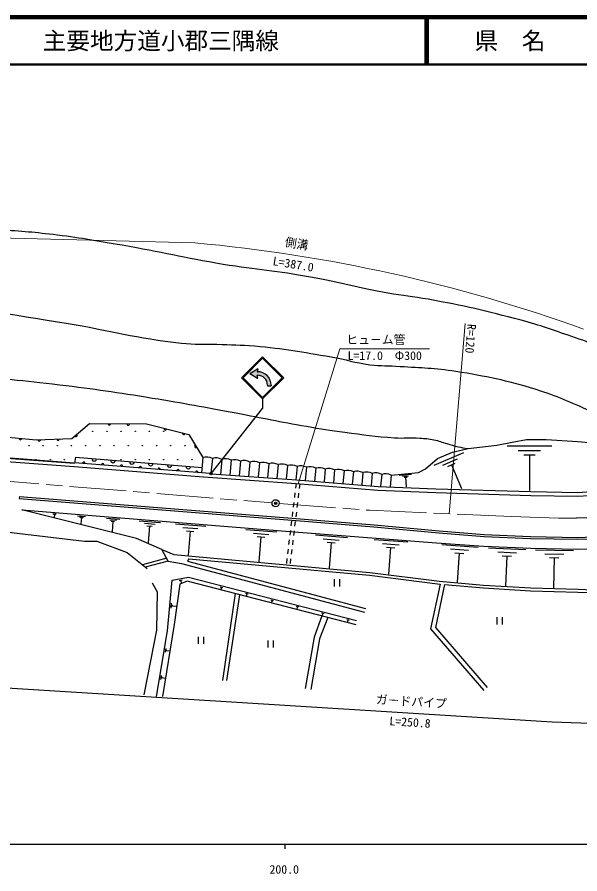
# Model space of a CAD drawing. Units: millimetres, scale not verified. Extents: x 40000 to 680000, y 20000 to 380000.
# Drawn here: x 211311 to 330420, y 198715 to 380000 of the extents above; entities that cross this region are included whole.
import ezdxf
from ezdxf.enums import TextEntityAlignment as Align

# ---------------------------------------------------------------- set-up
doc = ezdxf.new("R2010")
doc.units = ezdxf.units.MM
doc.header["$LTSCALE"] = 1000
doc.header["$PDMODE"] = 32
doc.header["$PDSIZE"] = 500
doc.linetypes.add('CHAIN', pattern=[18.5, 12, -1.5, 3.5, -1.5])
for name, color, linetype, lineweight in [('M-BGD', 7, 'Continuous', 25), ('M-BMK', 2, 'CHAIN', 13), ('M-BMK-SRVR', 3, 'Continuous', 25), ('M-STR-HTXT', 7, 'Continuous', 13), ('M-STR-STRC', 7, 'Continuous', 25), ('M-TTL', 2, 'Continuous', 140), ('M-TTL-BAND', 7, 'Continuous', 25), ('M-TTL-LINE', 7, 'Continuous', 50)]:
    doc.layers.add(name, color=color, linetype=linetype, lineweight=lineweight)
doc.layers.add('M-TTL-TXT', color=7, linetype='Continuous')
doc.styles.add('@ＭＳ ゴシック', font='')
doc.styles.add('ＭＳ ゴシック', font='')
doc.styles.get('@ＭＳ ゴシック').set_extended_font_data('@MS Gothic')
doc.styles.get('ＭＳ ゴシック').set_extended_font_data('MS Gothic')

msp = doc.modelspace()

# ---------------------------------------------------------------- hatches: boundary and pattern name
at = {"layer": 'M-STR-STRC'}
msp.add_hatch(color=256, dxfattribs=at).paths.add_polyline_path([(262199, 304972), (262109, 304972), (262290, 305526, 0.69923), (262179, 305613), (260537, 304598), (262179, 303583, 0.69923), (262290, 303670), (262109, 304223), (262199, 304223, -0.41421), (264298, 302124), (264298, 301965), (265047, 301965), (265047, 302124, 0.41421)])

# ---------------------------------------------------------------- linework, layer by layer
at = {"layer": 'M-BGD'}
for p, q in [((312836, 289424), (316060, 290076)), ((316060, 290076), (319148, 290624)), ((319148, 290624), (323298, 290624)), ((323298, 290624), (329964, 290171)), ((329964, 290171), (335540, 289741)), ((303456, 287976), (306772, 288731)), ((306772, 288731), (312836, 289424)), ((315026, 289274), (324480, 289274)), ((317390, 288329), (322116, 288329)), ((190069, 287418), (223387, 284925)), ((190117, 288116), (223433, 285624)), ((190133, 288216), (223449, 285723)), ((223636, 286871), (223433, 285624)), ((223636, 286871), (250442, 284684)), ((250640, 286798), (250338, 283575)), ((252631, 286612), (252343, 283537)), ((297716, 284431), (300254, 286604)), ((299575, 285162), (305842, 287848)), ((300254, 286604), (303456, 287976)), ((301411, 285207), (304544, 286550)), ((318571, 287383), (320935, 287383)), ((319753, 287383), (319753, 279821)), ((223387, 284925), (250749, 282701)), ((252179, 283400), (223449, 285723)), ((254622, 286425), (254324, 283242)), ((256614, 286238), (256319, 283096)), ((258605, 286051), (258314, 282950)), ((260596, 285865), (260309, 282804)), ((262587, 285678), (262304, 282658)), ((264579, 285491), (264299, 282512)), ((266570, 285304), (266294, 282367)), ((268561, 285117), (268290, 282221)), ((270553, 284931), (270285, 282075)), ((272544, 284744), (272280, 281929)), ((302463, 284916), (304029, 285588)), ((303246, 285252), (305395, 280238)), ((252479, 283379), (270411, 282094)), ((274535, 284557), (274275, 281783)), ((276526, 284370), (276270, 281637)), ((278518, 284184), (278265, 281491)), ((280509, 283997), (280260, 281345)), ((282500, 283810), (282255, 281199)), ((284491, 283623), (284250, 281053)), ((286483, 283437), (286245, 280907)), ((288474, 283250), (288240, 280761)), ((290465, 283063), (290236, 280615)), ((290465, 283063), (296230, 283677)), ((292203, 283060), (294769, 283261)), ((292203, 283060), (294769, 283261)), ((292865, 282854), (294148, 282954)), ((292865, 282854), (294148, 282954)), ((296230, 283677), (297716, 284431)), ((250749, 282701), (270351, 281297)), ((270351, 281297), (270230, 280304)), ((270351, 281297), (287691, 279910)), ((270411, 282094), (287739, 280708)), ((271138, 281234), (271017, 280241)), ((293206, 282622), (293847, 282673)), ((293206, 282622), (293847, 282673)), ((293526, 282647), (293688, 280595)), ((293526, 282647), (293688, 280595)), ((270109, 279311), (269988, 278319)), ((270896, 279248), (270775, 278256)), ((287691, 279910), (299936, 279393)), ((287739, 280708), (299965, 280193)), ((299936, 279393), (320016, 278790)), ((299965, 280193), (320035, 279590)), ((320035, 279590), (329978, 279417)), ((329978, 279417), (335280, 279780)), ((211797, 278531), (211766, 278132)), ((211766, 278132), (270358, 273495)), ((211797, 278531), (270390, 273894)), ((320016, 278790), (329998, 278616)), ((329998, 278616), (335347, 278983)), ((236561, 269698), (212321, 275758)), ((212321, 275758), (269045, 271133)), ((269867, 277326), (269746, 276334)), ((270654, 277263), (270533, 276271)), ((218857, 274924), (219602, 274863)), ((219037, 274834), (219410, 274804)), ((219124, 274752), (219311, 274737)), ((219217, 274744), (219169, 274148)), ((224113, 274495), (225805, 274358)), ((224522, 274292), (225368, 274223)), ((224720, 274105), (225143, 274071)), ((224931, 274088), (224821, 272735)), ((230237, 273996), (233031, 273768)), ((269624, 275341), (269503, 274348)), ((270412, 275278), (270291, 274285)), ((270390, 273894), (286869, 272561)), ((230913, 273660), (232310, 273546)), ((231239, 273352), (231938, 273295)), ((231589, 273323), (231406, 271088)), ((237155, 273432), (241668, 273064)), ((238246, 272889), (240503, 272705)), ((238774, 272391), (239902, 272299)), ((239338, 272345), (239043, 268735)), ((244830, 272806), (251251, 272283)), ((246383, 272033), (249593, 271772)), ((269382, 273356), (269261, 272363)), ((270170, 273293), (270049, 272300)), ((270358, 273495), (286834, 272163)), ((286834, 272163), (300591, 270889)), ((286869, 272561), (300626, 271287)), ((208885, 271070), (225556, 269115)), ((247133, 271326), (248738, 271195)), ((247936, 271260), (247517, 266123)), ((259740, 271591), (266306, 271055)), ((261328, 270800), (264611, 270532)), ((269140, 271370), (269019, 270378)), ((269045, 271133), (300055, 268780)), ((269928, 271307), (269807, 270315)), ((274469, 270421), (281231, 269908)), ((300591, 270889), (310129, 270135)), ((300626, 271287), (310154, 270534)), ((310129, 270135), (319960, 269696)), ((310154, 270534), (319972, 270095)), ((330002, 269924), (340000, 270280)), ((225556, 269115), (228180, 269115)), ((228180, 269115), (234612, 266697)), ((241958, 267343), (236561, 269698)), ((262095, 270077), (263737, 269943)), ((262916, 270010), (262488, 264757)), ((268898, 269385), (268777, 268392)), ((269686, 269322), (269565, 268329)), ((276108, 269616), (279489, 269360)), ((276902, 268876), (278593, 268747)), ((277747, 268812), (277337, 263401)), ((286913, 269477), (294004, 268939)), ((288632, 268633), (292177, 268364)), ((300055, 268780), (310020, 268043)), ((301170, 268397), (308860, 267828)), ((319960, 269696), (330005, 269524)), ((319972, 270095), (330002, 269924)), ((330005, 269524), (340032, 269881)), ((234612, 266697), (238831, 263301)), ((243307, 264896), (241958, 267343)), ((241958, 267343), (244470, 266301)), ((268656, 267400), (268535, 266407)), ((269444, 267337), (269323, 266344)), ((289464, 267857), (291237, 267722)), ((290351, 267789), (289920, 262117)), ((303036, 267486), (306881, 267201)), ((303940, 266646), (305863, 266503)), ((304901, 266574), (304446, 260422)), ((310020, 268043), (320070, 267631)), ((311083, 267699), (318983, 267376)), ((313025, 266828), (316975, 266666)), ((320070, 267631), (330018, 267391)), ((321025, 267308), (329048, 267114)), ((330018, 267391), (340034, 267768)), ((242970, 265507), (237839, 264099)), ((243307, 264896), (238419, 263632)), ((243307, 264896), (246100, 264417)), ((244470, 266301), (285961, 262514)), ((247681, 265406), (247373, 264917)), ((247373, 264917), (285042, 254855)), ((247681, 265406), (285897, 261917)), ((268414, 265414), (268293, 264422)), ((269202, 265351), (269081, 264359)), ((313980, 265998), (315955, 265917)), ((314968, 265957), (314709, 259637)), ((323011, 266457), (327023, 266361)), ((323995, 265631), (326001, 265582)), ((324998, 265607), (324843, 259188)), ((246100, 264417), (284833, 254071)), ((244118, 260830), (247617, 261516)), ((247617, 261516), (283113, 252351)), ((285897, 261917), (300829, 260042)), ((285961, 262514), (300711, 260661)), ((239880, 260302), (240977, 258381)), ((243157, 250162), (244118, 260830)), ((245753, 260009), (244552, 251451)), ((245603, 260815), (246247, 260941)), ((247297, 260627), (245753, 260009)), ((245777, 260782), (246099, 260845)), ((245870, 260734), (246031, 260765)), ((245950, 260749), (246051, 260234)), ((283090, 251414), (247297, 260627)), ((254318, 259476), (254837, 259342)), ((254434, 259390), (254694, 259323)), ((254551, 259305), (254444, 258890)), ((254486, 259322), (254615, 259288)), ((278404, 261041), (278404, 259541)), ((279529, 261041), (279529, 259541)), ((300829, 260042), (298833, 250582)), ((301786, 259961), (299863, 250846)), ((300711, 260661), (310036, 259814)), ((301786, 259961), (309991, 259216)), ((310036, 259814), (320022, 259222)), ((240977, 258381), (240794, 250251)), ((257477, 258006), (254781, 239644)), ((258404, 257768), (255639, 239644)), ((259680, 258091), (260194, 257959)), ((259795, 258007), (260052, 257940)), ((259911, 257922), (259804, 257511)), ((259846, 257939), (259975, 257906)), ((309991, 259216), (319995, 258623)), ((319995, 258623), (330005, 258344)), ((320022, 259222), (330026, 258944)), ((330005, 258344), (335241, 258126)), ((330026, 258944), (335240, 258726)), ((243889, 254936), (243984, 256001)), ((244019, 255193), (244067, 255726)), ((265038, 256708), (265548, 256576)), ((265152, 256624), (265407, 256558)), ((265266, 256540), (265161, 256132)), ((265203, 256557), (265330, 256524)), ((244138, 255316), (244162, 255583)), ((244150, 255450), (245002, 255373)), ((270391, 255326), (270898, 255195)), ((270505, 255243), (270758, 255177)), ((270618, 255159), (270514, 254754)), ((270555, 255176), (270682, 255143)), ((275741, 253945), (276244, 253815)), ((275854, 253862), (276105, 253797)), ((275776, 253296), (274215, 248776)), ((277048, 252969), (275328, 248460)), ((275966, 253779), (275863, 253377)), ((275904, 253796), (276029, 253763)), ((281087, 252565), (281585, 252436)), ((281199, 252483), (281448, 252418)), ((281310, 252401), (281207, 252002)), ((281248, 252417), (281373, 252385)), ((312855, 253015), (312855, 251515)), ((313980, 253015), (313980, 251515)), ((240794, 250251), (238119, 236565)), ((244552, 251451), (242086, 236264)), ((298833, 250582), (310100, 237498)), ((299863, 250846), (310822, 238120)), ((240833, 236237), (243157, 250162)), ((249617, 248892), (249617, 247392)), ((250742, 248892), (250742, 247392)), ((274215, 248776), (272241, 237963)), ((275328, 248460), (273441, 237758)), ((264407, 248100), (264407, 246600)), ((265532, 248100), (265532, 246600)), ((242704, 245623), (242834, 246400)), ((242814, 245804), (242879, 246193)), ((242908, 245888), (242940, 246083)), ((242924, 245986), (243546, 245882)), ((241744, 239875), (241878, 240678)), ((241858, 240063), (241925, 240464)), ((241955, 240150), (241989, 240350)), ((241972, 240250), (242614, 240143))]:
    msp.add_line(p, q, dxfattribs=at)
msp.add_lwpolyline([(201059, 290668), (207920, 291286), (215329, 290565), (222909, 290840), (226614, 293996), (238669, 293912), (247633, 291717), (250640, 286798)], dxfattribs=at)
for centre in [(227318, 292341), (230318, 292341), (233318, 292341), (236318, 292341), (239318, 292341), (242318, 292341), (213818, 289341), (216818, 289341), (219818, 289341), (222818, 289341), (225818, 289341), (228818, 289341), (231818, 289341), (234818, 289341), (237818, 289341), (240818, 289341), (243818, 289341), (246818, 289341), (215318, 286341), (218318, 286341), (221318, 286341), (230318, 286341), (233318, 286341), (236318, 286341), (239318, 286341), (242318, 286341), (245318, 286341), (248318, 286341)]:
    msp.add_circle(centre, 50, dxfattribs=at)
for centre, radius, start, end in [((230829, 293921), 254, 169.21263, 9.99035), ((234829, 293893), 254, 169.21263, 9.99035), ((242699, 292878), 254, 155.85036, 356.62807), ((246584, 291926), 254, 155.85036, 356.62807), ((212008, 290842), 254, 164.05817, 4.83589), ((215998, 290544), 254, 171.68429, 12.46201), ((219995, 290689), 254, 171.68429, 12.46201), ((223763, 291507), 254, 210.03722, 50.81494), ((249123, 289192), 254, 111.04925, 311.82696), ((227623, 286546), 500, 175.3354, 355.3354), ((251411, 284315), 2600, 62.02192, 107.26165), ((253403, 284129), 2600, 62.02192, 107.26165), ((255394, 283942), 2600, 62.02192, 107.26165), ((225420, 285609), 254, 344.98939, 185.7671), ((229407, 285287), 254, 344.98939, 185.7671), ((231610, 286221), 500, 175.3354, 355.3354), ((233394, 284965), 254, 344.98939, 185.7671), ((235597, 285896), 500, 175.3354, 355.3354), ((237381, 284642), 254, 344.98939, 185.7671), ((239583, 285570), 500, 175.3354, 355.3354), ((243570, 285245), 500, 175.3354, 355.3354), ((247557, 284920), 500, 175.3354, 355.3354), ((257385, 283755), 2600, 62.02192, 107.26165), ((259376, 283568), 2600, 62.02192, 107.26165), ((261368, 283382), 2600, 62.02192, 107.26165), ((263359, 283195), 2600, 62.02192, 107.26165), ((265350, 283008), 2600, 62.02192, 107.26165), ((267342, 282821), 2600, 62.02192, 107.26165), ((269333, 282635), 2600, 62.02192, 107.26165), ((271324, 282448), 2600, 62.02192, 107.26165), ((273315, 282261), 2600, 62.02192, 107.26165), ((275307, 282074), 2600, 62.02192, 107.26165), ((241368, 284320), 254, 344.98939, 185.7671), ((245355, 283998), 254, 344.98939, 185.7671), ((249342, 283675), 254, 344.98939, 185.7671), ((277298, 281888), 2600, 62.02192, 107.26165), ((279289, 281701), 2600, 62.02192, 107.26165), ((281280, 281514), 2600, 62.02192, 107.26165), ((283272, 281327), 2600, 62.02192, 107.26165), ((285263, 281140), 2600, 62.02192, 107.26165), ((287254, 280954), 2600, 62.02192, 107.26165), ((289245, 280767), 2600, 62.02192, 107.26165)]:
    msp.add_arc(centre, radius, start, end, dxfattribs=at)
for points, knots in [([(368264, 317434), (367179, 315170), (366791, 314268), (365342, 312608), (364089, 311172), (363328, 310331), (361665, 309400), (359560, 308223), (358128, 308012), (355743, 307652), (353281, 307282), (351866, 307184), (349379, 307300), (345698, 307473), (343607, 307673), (340028, 308552), (335494, 309666), (333156, 310968), (328720, 312426), (324528, 313804), (322230, 314753), (317961, 315869), (310338, 317861), (306039, 318921), (298280, 320290), (294977, 320873), (293094, 321002), (289790, 321581), (283363, 322708), (279853, 323807), (273435, 324985), (266250, 326305), (262136, 326494), (254929, 327685), (246551, 329070), (241934, 330272), (233566, 331715), (228215, 332638), (225221, 333198), (219832, 333867), (215066, 334458), (212381, 334684), (207586, 334962), (201068, 335341), (197406, 335330), (190879, 335471), (184721, 335604), (181271, 335703), (175111, 335706), (167958, 335709), (163950, 335626), (156800, 335403), (146816, 335090), (141220, 334907), (131251, 334278), (124684, 333863), (120988, 333717), (114466, 332850), (111070, 332398), (109230, 331749), (105839, 331265), (101133, 330593), (98422, 331007), (93690, 330561), (91491, 330353), (90271, 330129), (88073, 329915), (83514, 329470), (80926, 329708), (76359, 329343), (75557, 329279), (75108, 329233), (74307, 329152), (72114, 328931), (71404, 328808), (68710, 328428)], [0, 0, 0, 0, 1, 1, 1, 2, 2, 2, 3, 3, 3, 4, 4, 4, 5, 5, 5, 6, 6, 6, 7, 7, 7, 8, 8, 8, 9, 9, 9, 10, 10, 10, 11, 11, 11, 12, 12, 12, 13, 13, 13, 14, 14, 14, 15, 15, 15, 16, 16, 16, 17, 17, 17, 18, 18, 18, 19, 19, 19, 20, 20, 20, 21, 21, 21, 22, 22, 22, 23, 23, 23, 24, 24, 24, 25, 25, 25, 25]), ([(67781, 312501), (78273, 312621), (81059, 312591), (89557, 313015), (94397, 313257), (97127, 313217), (101940, 313778), (105171, 314155), (106956, 314552), (110157, 315128), (119206, 316756), (124208, 318036), (133280, 319530), (140050, 320644), (143871, 321166), (150711, 321701), (157502, 322232), (161336, 322579), (168142, 322288), (176718, 321921), (181484, 321083), (190000, 320000), (202407, 318422), (209322, 317259), (221666, 315245), (231218, 313687), (236458, 312050), (246081, 311020), (248992, 310708), (250647, 310879), (253573, 310765), (256692, 310645), (258446, 310679), (261555, 310413), (267938, 309867), (271475, 309169), (277792, 308105), (281005, 307563), (282738, 306876), (285970, 306461), (288460, 306142), (289883, 306287), (292387, 306109), (296992, 305782), (299604, 305822), (304163, 305092), (310848, 304022), (314600, 303263), (321066, 301258), (325679, 299827), (328128, 298618), (332569, 296719), (335374, 295520), (336869, 294673), (339690, 293511), (341801, 292641), (342510, 292365), (345140, 291396)], [0, 0, 0, 0, 1, 1, 1, 2, 2, 2, 3, 3, 3, 4, 4, 4, 5, 5, 5, 6, 6, 6, 7, 7, 7, 8, 8, 8, 9, 9, 9, 10, 10, 10, 11, 11, 11, 12, 12, 12, 13, 13, 13, 14, 14, 14, 15, 15, 15, 16, 16, 16, 17, 17, 17, 18, 18, 18, 19, 19, 19, 19]), ([(124141, 300716), (128309, 301408), (129428, 301561), (132826, 302036), (139382, 302951), (143079, 303308), (149676, 303861), (152613, 304108), (154270, 304075), (157214, 304201), (160810, 304354), (162830, 304338), (166422, 304566), (170393, 304817), (172595, 305264), (176569, 305479), (180475, 305689), (182677, 305744), (186585, 305557), (191879, 305304), (194822, 304824), (200097, 304305), (207973, 303530), (212396, 303179), (220253, 302225), (227954, 301289), (232255, 300647), (239914, 299408), (246879, 298281), (250759, 297522), (257697, 296238), (263501, 295164), (266726, 294413), (272545, 293421), (275699, 292884), (277470, 292592), (280644, 292189), (284746, 291667), (287036, 291254), (291162, 290982), (293257, 290844), (294443, 291090), (296536, 290930), (297713, 290840), (298383, 290821), (299535, 290565), (300620, 290324), (301197, 290070), (302266, 289765), (303221, 289492), (303746, 289297), (304717, 289087), (305513, 288915), (305795, 288869), (306772, 288731)], [0, 0, 0, 0, 1, 1, 1, 2, 2, 2, 3, 3, 3, 4, 4, 4, 5, 5, 5, 6, 6, 6, 7, 7, 7, 8, 8, 8, 9, 9, 9, 10, 10, 10, 11, 11, 11, 12, 12, 12, 13, 13, 13, 14, 14, 14, 15, 15, 15, 16, 16, 16, 17, 17, 17, 18, 18, 18, 18])]:
    msp.add_open_spline(points, degree=3, knots=knots, dxfattribs=at)
at = {"layer": 'M-BMK'}
for p, q in [((167095, 285240), (265267, 277201)), ((266762, 277084), (285959, 275648)), ((285959, 275648), (315931, 274354)), ((315931, 274354), (325924, 273996))]:
    msp.add_line(p, q, dxfattribs=at)
msp.add_arc((327091, 393990), 120000, 269.44304, 288.54164, dxfattribs=at)
at = {"layer": 'M-BMK-SRVR'}
msp.add_circle((266014, 277140), 750, dxfattribs=at)
msp.add_point((266014, 277140), dxfattribs=at)
at = {"layer": 'M-STR-HTXT'}
for p, q in [((69195, 336737), (248909, 332240)), ((302772, 274922), (306108, 315181)), ((270829, 281259), (279616, 309786)), ((279616, 309786), (298616, 309786))]:
    msp.add_line(p, q, dxfattribs=at)
msp.add_arc((218877, 2270), 331334, 70.1813, 84.79966, dxfattribs=at)
at = {"layer": 'M-STR-STRC'}
for p, q in [((258821, 303667), (263276, 308121)), ((259139, 303667), (263276, 307803)), ((263276, 308121), (267731, 303667)), ((263276, 307803), (267413, 303667)), ((260537, 304598), (262179, 305613)), ((260537, 304598), (262179, 303583)), ((262290, 305526), (262109, 304972)), ((262109, 304972), (262199, 304972)), ((262109, 304972), (262354, 304972)), ((263276, 299212), (258821, 303667)), ((263276, 299530), (259139, 303667)), ((262290, 303670), (262109, 304223)), ((262109, 304223), (262199, 304223)), ((262109, 304223), (262354, 304223)), ((267731, 303667), (263276, 299212)), ((267413, 303667), (263276, 299530)), ((264298, 302124), (264298, 301965)), ((264298, 301965), (265047, 301965)), ((265047, 302124), (265047, 301965)), ((263276, 299212), (263276, 297212)), ((252422, 283506), (263276, 297212)), ((208021, 238123), (324552, 230854)), ((324552, 230854), (343046, 230304))]:
    msp.add_line(p, q, dxfattribs=at)
for radius in [150, 120, 90, 60, 30]:
    msp.add_circle((252329, 283388), radius, dxfattribs=at)
for centre, radius, start, end in [((262219, 305549), 75, 341.86349, 121.71277), ((262199, 302124), 2848, 0, 90), ((262219, 303646), 75, 238.28723, 18.13651), ((262199, 302124), 2099, 0, 90)]:
    msp.add_arc(centre, radius, start, end, dxfattribs=at)
msp.add_point((252329, 283388), dxfattribs=at)
at = {"layer": 'M-TTL'}
msp.add_line((680000, 380000), (40000, 380000), dxfattribs=at)
at = {"layer": 'M-TTL-BAND'}
for p, q in [((40000, 205000), (579000, 205000)), ((268000, 205000), (268000, 204000))]:
    msp.add_line(p, q, dxfattribs=at)
at = {"layer": 'M-TTL-LINE'}
for p, q in [((297750, 380000), (297750, 370000)), ((298250, 380000), (298250, 370000)), ((40000, 370000), (680000, 370000))]:
    msp.add_line(p, q, dxfattribs=at)

# ---------------------------------------------------------------- texts
at = {"layer": 'M-STR-HTXT', "style": 'ＭＳ ゴシック'}
msp.add_text('側溝', height=1833, rotation=350.665, dxfattribs=at).set_placement((270238, 330611), align=Align.BOTTOM_CENTER)
at = {"layer": 'M-STR-HTXT', "style": '@ＭＳ ゴシック'}
msp.add_text('L=387.0', height=1833, rotation=350.665, dxfattribs=at).set_placement((269913, 328637), align=Align.TOP_CENTER)
at = {"layer": 'M-STR-HTXT', "style": 'ＭＳ ゴシック'}
msp.add_text('R=120', height=1833, rotation=265.262, dxfattribs=at).set_placement((306108, 315181), align=Align.BOTTOM_LEFT)
msp.add_text('ヒュ－ム管', height=1833, dxfattribs=at).set_placement((280991, 310286), align=Align.BOTTOM_LEFT)
msp.add_text('L=17.0\u3000Φ300', height=1833, dxfattribs=at).set_placement((289116, 309286), align=Align.TOP_CENTER)
at = {"layer": 'M-STR-STRC', "style": 'ＭＳ ゴシック'}
msp.add_text('ガ－ドパイプ', height=1833, rotation=356.397, dxfattribs=at).set_placement((294656, 233721), align=Align.BOTTOM_CENTER)
at = {"layer": 'M-STR-STRC', "style": '@ＭＳ ゴシック'}
msp.add_text('L=250.8', height=1833, rotation=356.397, dxfattribs=at).set_placement((294531, 231725), align=Align.TOP_CENTER)
at = {"layer": 'M-TTL-BAND', "style": 'ＭＳ ゴシック'}
msp.add_text('200.0', height=1833, dxfattribs=at).set_placement((267844, 198195), align=Align.BOTTOM_CENTER)
at = {"layer": 'M-TTL-TXT', "style": 'ＭＳ ゴシック'}
msp.add_text('主要地方道小郡三隅線', height=3666, dxfattribs=at).set_placement((216734, 375000), align=Align.MIDDLE_LEFT)
msp.add_text('県\u3000名', height=3666, dxfattribs=at).set_placement((315625, 375000), align=Align.MIDDLE_CENTER)

doc.saveas('drawing.dxf')
